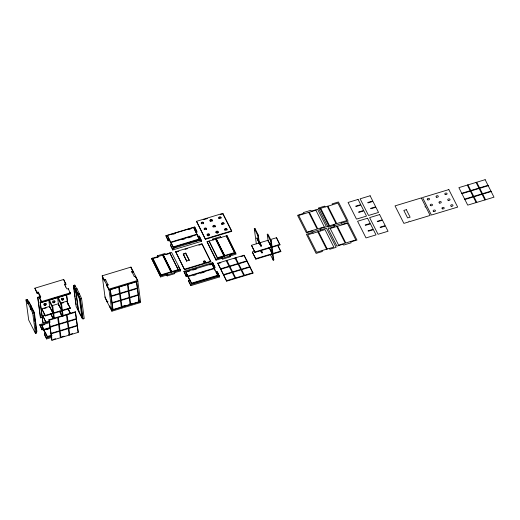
<?xml version="1.0" encoding="UTF-8"?>
<svg xmlns="http://www.w3.org/2000/svg" width="520" height="520" viewBox="0 0 520 520"><rect width="100%" height="100%" fill="white"/><g stroke="black" fill="none" stroke-linecap="round" stroke-linejoin="round"><path stroke-width="0.78" d="M27.976 303.069L32.74 313.196L35.431 333.353L36.68 332.976L33.995 312.812L29.23 302.692L27.976 303.069L28.067 303.999L26 299.865L27.248 299.481L29.23 303.427M75.523 288.672L80.288 298.798L82.979 318.962L84.227 318.578L81.536 298.422L76.778 288.294L75.523 288.672L75.615 289.601L73.547 285.467L74.796 285.09L76.901 289.257L76.778 288.294M106.892 285.623L107.107 286.228M107.172 301.418L106.964 300.775M131.423 268.684L133.185 272.2L133.159 271.856M40.423 297.408L37.824 292.266M45.578 334.1L43.349 329.498L41.964 329.81L39.721 324.675L49.927 321.503M174.369 272.747L180.577 270.907L180.447 269.945L174.311 271.739L174.739 273.631L167.232 275.906L166.641 275.061L160.556 276.965L151.58 258.505L162.675 255.132L171.165 272.272L161.155 275.308L152.666 258.161L161.155 275.308M187.401 274.911L189.579 279.338L189.768 280.781L185.738 271.739L212.011 263.783L213.558 267.189L214.806 266.812L214.936 267.774L213.798 268.053M229.756 256.126L236.047 254.111L227.071 235.651L216.268 238.901L224.757 256.048L234.767 253.019L226.278 235.872L234.767 253.019M333.944 224.464L334.366 225.303L328.094 227.201L318.409 208.033L324.675 206.135L325.364 206.96L332.377 204.834L332.156 203.873L338.429 201.975L348.114 221.136L341.848 223.035L341.159 222.209L329.55 225.797L320.704 208.299L325.097 206.967M38.604 293.683L38.395 292.123L36.972 292.377L34.86 288.204L63.642 279.487L65.754 283.667L65.877 284.622L64.746 284.901M43.401 329.673L43.199 328.114L41.541 325.065L50.044 322.491M52.039 335.595L47.398 336.999L43.966 329.856L50.921 327.75M105.716 279.909L105.099 279.74M107.62 284.719L107.919 284.278M134.199 276.322L134.81 276.484M171.425 244.498L167.388 235.456L193.667 227.5L195.526 231.53L196.775 231.153L196.905 232.115L195.774 232.388M169.533 240.754L169.202 240.435L168.129 240.825L165.887 235.69L194.662 226.974L196.775 231.153M171.769 244.465L170.514 244.849L170.644 245.804L172.757 249.983L201.533 241.267L201.403 240.311L200.155 240.689L199.667 239.375L173.244 247.39L169.338 239.311M166.998 275.32L166.511 274.099L160.427 276.01L151.58 258.505M195.462 231.049L197.1 234.644M170.827 242.6L197.249 234.585L199.524 239.441M187.564 276.413L187.233 276.094L186.154 276.484L183.917 271.349L212.693 262.632L214.806 266.812M188.013 276.594L214.435 268.574L217.802 275.243L217.867 275.724L191.594 283.68L189.579 279.338M213.493 266.708L214.5 269.055L214.435 268.574M235.917 253.149L229.775 254.943L230.211 256.834L222.703 259.11L222.066 257.303L215.897 259.214L207.051 241.716L215.644 239.089L224.133 256.236L217.561 258.226L209.072 241.078L217.561 258.226M222.436 258.583L222.02 258.284L216.028 260.169L207.051 241.716M320.58 230.912L320.158 230.081L326.43 228.183L336.122 247.351L329.849 249.249L329.167 248.417L322.147 250.542L322.374 251.511L316.101 253.409L306.41 234.247L312.683 232.349L313.365 233.175L324.974 229.587L333.821 247.084L329.427 248.417M30.576 308.692L31.837 308.295M78.124 294.294L79.385 293.897M108.147 285.207L105.547 279.584L104.299 279.962L104.435 280.943L102.323 276.757M135.688 276.855L135.817 277.433M34.86 288.204L37.102 293.339L38.266 292.942L38.415 293.436M39.721 324.675L41.834 328.848L43.089 328.471L43.095 328.016M45.604 333.45L44.356 333.827L44.48 334.789L46.592 338.962L51.896 337.356M108.03 284.635L106.828 284.96L106.958 285.922L109.064 290.095L137.845 281.385L135.889 277.511M165.887 235.69L167.999 239.863L169.247 239.486L169.182 239.005M165.802 254.202L165.21 254.267L164.924 253.507L157.417 255.781L157.814 257.27L157.417 255.781M166.225 274.255L166.355 275.21M221.273 237.406L220.681 237.478L220.389 236.711L212.881 238.986L213.109 239.954L212.881 238.986M183.917 271.349L186.03 275.522L187.278 275.145L187.213 274.664M189.794 280.124L188.546 280.507L188.675 281.463L190.788 285.642L219.564 276.926L217.321 271.791L216.158 272.181L216.008 271.687M196.521 221.325L222.794 213.369L231.647 230.867L231.706 231.348L205.433 239.304L196.521 221.325L205.433 239.304M203.541 219.7L207.402 218.53M220.545 214.552L222.859 213.85L231.706 231.348M172.861 234.299L175.181 233.597M188.318 229.619L190.639 228.917M170.761 242.125L197.035 234.169M182.624 239.506L184.944 238.803M188.039 237.868L191.9 236.697M201.403 240.311L199.297 236.132L198.127 236.522L197.977 236.028M171.704 243.984L173.18 246.916L199.459 238.959M170.514 244.849L172.627 249.022L173.881 248.644L173.394 247.332L173.459 247.812L175.773 247.111M188.916 243.133L191.23 242.431M194.324 241.494L199.732 239.857L199.667 239.375M173.817 248.164L200.089 240.208M205.368 238.823L231.647 230.867M38.383 292.305L40.762 296.797L39.494 297.356L39.617 298.317L41.73 302.49L70.512 293.781L68.27 288.646L66.885 288.951L64.48 284.226L65.754 283.667M178.36 270.094L169.871 252.954L178.36 270.094L171.789 272.084L163.299 254.943L171.6 252.447L180.447 269.945M152.731 258.642L158.119 257.01M166.283 254.534L168.474 253.87M175.656 251.719L201.929 243.763L210.841 261.742L205.836 263.257L204.932 261.111A0.663 0.455 -7.6 0 0 204.094 260.884A0.663 0.455 -7.6 0 0 203.678 261.489L204.588 263.633L184.567 269.698L175.656 251.719L184.567 269.698M176.494 251.966L178.808 251.264M184.99 249.392L187.311 248.69M198.9 245.18L201.221 244.478M318.825 208.864L320.079 208.488L328.926 225.986L327.678 226.363M332.579 204.705L337.909 203.093L346.756 220.591L341.425 222.203M256.315 243.802L254.286 228.599L254.911 228.41L258.284 235.072L259.084 241.078L258.453 241.267L256.769 237.933L258.518 241.742L258.726 243.302M102.2 275.802L130.975 267.092L137.716 280.423L140.66 302.49L111.878 311.207L105.138 297.875L102.2 275.802L108.94 289.133L111.878 311.207M42.12 317.395L40.586 317.863L40.371 317.447L37.681 297.284L40.001 296.582M37.681 297.284L37.895 297.7L40.209 296.998M186.764 260.845L189.267 260.091L185.725 253.091L183.222 253.844L186.823 261.326L183.287 254.326L185.79 253.572L189.326 260.565M73.619 287.385L74.243 287.196L76.453 291.57L75.829 291.759L73.619 287.385L76.18 306.586L78.39 310.96L79.014 310.772M131.905 272.233L131.827 271.628L133.088 271.264M254.286 228.599L257.654 235.268L258.284 235.072M39.494 297.356L41.6 301.535L70.382 292.819M46.098 321.718L43.004 322.654L42.796 322.238L40.105 302.075L41.652 301.606M30.16 305.591L30.784 305.396L30.998 307.002M40.105 302.075L40.313 302.497L44.181 301.327M48.815 299.923L55.77 297.817M57.317 297.349L61.178 296.179M64.272 295.243L66.593 294.541L67.938 304.616M43.505 301.736L69.004 294.014M30.368 306.007L30.998 305.812L34.365 312.481L36.927 331.682L36.303 331.87L35.659 327.074M76.037 292.175L76.668 291.986L80.034 298.656L82.596 317.856L81.972 318.045L78.598 311.376L76.037 292.175L79.41 298.844L81.972 318.045M268.216 241.482L267.254 234.28L267.885 234.091L271.252 240.754L272.051 246.753M30.505 308.067L31.759 307.69M78.052 293.67L79.306 293.293M30.635 309.03L31.883 308.653M78.182 294.632L79.43 294.255M30.79 309.335L32.038 308.958M78.338 294.938L79.586 294.561M258.518 241.742L259.149 241.553L259.461 243.893M60.431 303.147L66.833 301.21L70.265 308.353L45.24 315.933L41.808 308.783L49.627 306.417L52.995 313.086L52.195 307.079L48.828 300.417L49.784 307.619M51.727 305.78L58.383 303.764L61.757 310.433L60.957 304.428L57.584 297.765L58.65 305.767M270.108 239.661L276.503 237.725L279.936 244.868L254.911 252.447L251.478 245.297L259.298 242.931L260.981 246.266L261.612 246.077L259.922 242.743L268.06 240.279L271.427 246.948L270.627 240.942L267.254 234.28M44.005 308.62L46.137 307.97M61.204 303.407L63.343 302.764M108.94 289.133L137.716 280.423M34.365 312.481L33.742 312.669L31.382 308.002M52.195 307.079L52.819 306.891L53.618 312.891L52.611 310.895M60.957 304.428L61.581 304.239L62.38 310.239M79.41 298.844L80.034 298.656M117.117 287.404L110.208 289.497L111.969 302.699L120.413 300.144L119.581 293.904L111.137 296.459M120.016 286.526L136.481 281.541L139.172 301.704L112.898 309.66L112.684 309.244M270.627 240.942L271.252 240.754M32.74 313.196L33.995 312.812M80.288 298.798L81.536 298.422M161.09 274.827L171.1 271.798M163.299 254.943L171.73 271.603L178.295 269.614M217.497 257.745L224.068 255.756M216.268 238.901L224.692 255.567L234.702 252.538M184.503 269.217L204.522 263.153L204.588 263.633M204.932 261.111L205.77 262.776L210.775 261.261M51.935 309.562L51.311 309.751L51.376 310.232L52.721 312.897M270.368 243.425L269.744 243.614L269.834 244.147M269.769 243.666L270.394 243.477M166.842 274.417L167.108 274.944L174.616 272.675M222.306 257.621L222.573 258.147L230.081 255.879M313.105 233.181L307.769 234.793L316.615 252.291L321.952 250.679M42.705 315.503L46.137 322.654L42.764 315.985L42.705 315.503L44.837 314.86M277.739 245.108L280.833 251.589L255.808 259.168L252.441 252.499L252.375 252.018L254.508 251.375M187.343 271.752L189.664 271.05M192.758 270.114L196.619 268.944M209.755 264.966L212.076 264.264L213.558 267.189M41.808 308.783L45.175 315.452L70.2 307.873M217.763 263.185L244.036 255.229L252.883 272.727L252.947 273.208L226.675 281.164L217.763 263.185L226.675 281.164M251.478 245.297L254.852 251.966L279.87 244.387M111.072 295.978L119.516 293.423L118.651 286.942L119.275 286.754L120.146 293.235L128.278 290.771L127.413 284.291M137.345 288.022L128.901 290.583L128.037 284.102M218.602 263.432L220.916 262.73M234.058 258.752L236.373 258.05M241.014 256.646L243.328 255.944M137.41 288.502L128.966 291.064L129.798 297.303L138.242 294.743M270.615 250.283L271.239 250.094M271.291 250.198L270.667 250.386L270.731 250.868M187.947 276.114L214.221 268.158M461.721 193.264L470.165 190.71L467.324 185.081M487.994 185.308L479.55 187.869L476.71 182.24M461.929 193.681L470.379 191.126L473.115 196.541L464.672 199.095M488.209 185.725L479.759 188.286L482.501 193.7L490.945 191.145M193.629 275.373L195.949 274.671M200.59 273.267L204.451 272.096M108.043 301.808L107.25 302.048L105.008 296.913M49.036 319.735L75.309 311.779L75.523 312.202L78.208 332.358L51.935 340.314L49.036 319.735L51.935 340.314M49.244 320.158L75.523 312.202M78.598 311.376L79.228 311.188M220.603 268.808L229.053 266.253L226.207 260.624M246.883 260.851L238.44 263.406L235.593 257.784M46.072 322.173L49.861 321.022M220.818 269.224L229.261 266.669L232.005 272.084L223.555 274.638M247.091 261.267L238.647 263.829L241.384 269.243L249.834 266.682M252.375 252.018L255.743 258.687L280.767 251.108M138.307 295.224L129.863 297.778L130.728 304.258M42.38 325.312L44.7 324.61M464.88 199.518L473.324 196.957L476.171 202.579M491.153 191.561L482.709 194.116L485.557 199.739M189.735 279.643L191.529 283.199L217.802 275.243M50.109 326.632L58.559 324.077L57.688 317.596M76.388 318.682L67.938 321.236L67.073 314.756M50.173 327.113L58.617 324.558L59.449 330.798L51.005 333.353M76.447 319.156L68.003 321.718L68.835 327.958L77.279 325.397M188.546 280.507L190.658 284.681L219.433 275.971M43.18 328.296L43.758 329.44L49.94 327.567M223.769 275.054L232.213 272.5L235.053 278.122M250.042 267.098L241.599 269.659L244.439 275.281M138.274 300.995L138.899 300.807L138.964 301.288M270.491 254.813L273.189 260.143L273.812 259.954L273.013 253.955M43.758 329.44L43.816 329.921L50.005 328.048M121.186 306.67L125.053 305.5M129.688 304.096L132.008 303.394M47.118 329.401L49.439 328.699M140.53 301.535L111.748 310.245L109.642 306.072L109.694 306.436M51.07 333.834L59.514 331.279L60.379 337.76M77.344 325.877L68.9 328.439L69.764 334.919M226.609 280.683L252.883 272.727M45.539 332.969L47.34 336.518L51.2 335.348M44.356 333.827L46.462 338.007L51.766 336.401M53.268 339.43L55.588 338.728M61.77 336.856L64.09 336.154M68.725 334.75L72.592 333.58M157.378 256.757L157.684 256.308M132.294 271.505L131.989 271.954M166.686 274.111L166.81 275.074M476.079 182.429L478.926 188.058L470.795 190.522L467.948 184.893M484.926 199.927L482.085 194.305L473.954 196.768L476.794 202.391M327.899 206.122L336.746 223.619M327.275 206.31L336.122 223.808M318.409 231.576L327.256 249.073M317.779 231.764L326.625 249.262M279.936 244.868L276.503 237.725M277.803 245.589L280.833 251.589M268.119 240.76L271.154 246.76M269.295 247.676L272.324 253.663L271.492 247.422M269.016 247.481L270.387 250.185M270.68 250.757L272.044 253.468M273.143 258.622L273.812 259.954M258.472 240.221L259.149 241.553M261.339 245.889L259.922 242.743M260.709 246.077L259.298 242.931M261.157 250.127L262.509 252.798L261.878 252.987L260.533 250.315M261.222 250.608L262.236 252.609M260.936 251.466L261.606 252.798M252.947 273.208L244.036 255.229M227.552 237.308L234.982 252.011M234.969 257.972L237.809 263.601L229.678 266.058L226.837 260.436M243.815 275.47L240.968 269.847L232.837 272.311L235.683 277.933M224.133 256.236L215.644 239.089M196.905 232.115L194.662 226.974M201.533 241.267L199.297 236.132M214.936 267.774L212.693 262.632M219.564 276.926L217.321 271.791M210.841 261.742L201.929 243.763M195.526 231.53L193.667 227.5M198.042 236.509L199.225 238.849M216.073 272.168L217.867 275.724M213.837 268.457L214.786 270.329M203.678 261.489L204.522 263.153M169.247 239.486L167.388 235.456M173.459 247.812L173.881 248.644M187.278 275.145L185.738 271.739M178.1 266.006L180.577 270.907M174.473 273.104L174.739 273.631M171.165 272.272L162.675 255.132M131.827 271.628L134.355 276.627L135.603 276.244L135.733 277.206M138.626 300.625L139.276 301.912L136.584 281.749M65.877 284.622L63.642 279.487M69.803 292.389L70.512 293.781M81.926 316.517L82.596 317.856M81.023 315.101L82.979 318.962M78.468 310.752L80.996 315.75L80.918 315.146M65.572 286.871L65.358 286.449L65.422 286.93M70.265 308.353L66.833 301.21M68.061 308.594L70.421 313.261M67.789 308.406L70.148 313.072M78.208 332.358L75.309 311.779M58.208 297.577L61.581 304.239M58.448 304.245L61.484 310.245M59.625 311.161L62.309 316.472M59.69 311.642L61.691 315.601M49.452 300.228L52.819 306.891M49.693 306.897L51.038 309.562M50.863 313.8L53.209 318.448M50.59 313.619L52.93 318.253M43.089 328.471L41.541 325.065M43.816 329.921L44.031 330.337L43.966 329.856M30.784 305.396L28.574 301.022L27.95 301.217L29.211 303.713M36.029 331.689L36.68 332.976M35.431 333.353L28.691 320.021L26 299.865M104.273 280.611L104.429 280.917L104.377 280.566M109.798 306.384L109.642 306.079L109.772 307.041M29.335 303.381L29.23 302.692M272.116 247.234L272.948 253.474M272.389 254.144L273.189 260.143M257.654 235.268L258.453 241.267M254.911 228.41L255.125 230.009M254.852 251.966L254.911 252.447M255.743 258.687L255.808 259.168M230.119 254.904L230.25 255.866M229.814 255.353L229.944 256.308M227.071 235.651L227.194 236.613M229.658 255.047L229.788 256.002M222.794 213.369L222.859 213.85M224.692 255.567L224.757 256.048M220.389 236.711L220.519 237.672M222.573 258.147L222.703 259.11M222.15 257.315L222.281 258.278M221.696 257.459L221.819 258.414M215.897 259.214L216.028 260.169M214.013 267.053L214.143 268.008M212.011 263.783L212.076 264.264M205.77 262.776L205.836 263.257M197.821 235.722L198.016 237.166M195.982 231.394L196.112 232.349M191.529 283.199L191.594 283.68M190.658 284.681L190.788 285.642M185.725 253.091L185.79 253.572M186.817 275.288L186.947 276.244M186.03 275.522L186.154 276.484M173.18 246.916L173.244 247.39M172.627 249.022L172.757 249.983M174.655 271.7L174.779 272.662M174.194 271.837L174.317 272.798M168.792 239.629L168.916 240.584M167.999 239.863L168.129 240.825M171.73 271.603L171.789 272.084M167.108 274.944L167.232 275.906M160.427 276.01L160.556 276.965M133.075 271.245L133.218 272.226M130.975 267.092L131.105 268.053M130.104 304.447L129.24 297.967L121.102 300.43L121.966 306.911M121.342 307.099L120.478 300.619L112.034 303.18L112.898 309.66M110.312 289.705L113.002 309.868M76.668 291.986L76.876 293.586M75.829 291.759L78.39 310.96M74.796 285.09L75.004 286.637M73.547 285.467L74.061 289.341M74.269 290.894L74.581 293.221M74.789 294.769L75.101 297.096M75.302 298.649L75.615 300.976M75.823 302.523L76.135 304.85M68.27 288.646L68.4 289.601M68.452 308.497L68.764 310.824M66.482 294.899L67.62 303.427M68.348 308.854L68.555 310.408M64.961 283.907L65.091 284.863M66.45 314.945L67.314 321.425L59.182 323.889L58.318 317.408M69.141 335.107L68.276 328.627L60.145 331.091L61.009 337.571M62.445 310.719L63.174 316.18M61.822 310.908L62.445 315.588M60.066 307.099L60.157 307.632M60.938 313.768L61.055 314.353M53.684 313.372L54.411 318.832M53.059 313.56L53.684 318.24M52.182 316.42L52.273 316.953M44.505 303.349L44.798 305.546M45.175 315.452L45.24 315.933M47.34 336.518L47.398 336.999M41.6 301.535L41.73 302.49M46.462 338.007L46.592 338.962M40.313 302.497L43.004 322.654M37.765 292.136L37.895 293.098M42.627 328.608L42.757 329.57M37.895 297.7L40.586 317.863M36.972 292.377L37.102 293.339M41.834 328.848L41.964 329.81M34.06 315.068L34.379 317.473M34.593 319.072L34.912 321.471M35.126 323.07L35.451 325.468M30.998 305.812L31.206 307.418M27.248 299.481L27.456 301.034M63.42 298.188A1.163 0.826 -26.8 0 1 62.556 299.65A1.163 0.826 -26.8 0 1 61.399 298.786M61.698 298.337A1.163 0.826 -26.8 0 1 61.932 298.155M54.665 300.839A1.163 0.826 -26.8 0 1 54.204 302.114A1.163 0.826 -26.8 0 1 52.721 302.081M52.761 301.204A1.163 0.826 -26.8 0 1 53.177 300.807M45.903 303.492A1.163 0.826 -26.8 0 1 45.448 304.766A1.163 0.826 -26.8 0 1 43.959 304.733M43.882 304.089A1.163 0.826 -26.8 0 1 43.998 303.856M213.103 226.993A1.163 0.793 -7.6 0 1 214.233 225.778A1.163 0.793 -7.6 0 1 215.098 226.954M221.864 224.341A1.163 0.793 -7.6 0 1 221.767 224.153M221.754 223.944A1.163 0.793 -7.6 0 1 222.995 223.125A1.163 0.793 -7.6 0 1 224.055 223.899M218.186 232.596A1.163 0.793 -7.6 0 1 218.049 232.791M217.594 233.09A1.163 0.793 -7.6 0 1 216.717 233.188M215.963 232.635A1.163 0.793 -7.6 0 1 216.879 231.641A1.163 0.793 -7.6 0 1 218.231 232.18M219.083 218.673A1.163 0.793 -7.6 0 1 219.596 217.36A1.163 0.793 -7.6 0 1 221.111 218.069M207.955 235.839A1.163 0.793 -7.6 0 1 207.246 234.871A1.163 0.793 -7.6 0 1 208.722 234.28A1.163 0.793 -7.6 0 1 209.43 235.248M208.839 235.742A1.163 0.793 -7.6 0 1 208.553 235.827M227.006 229.736A1.163 0.793 -7.6 0 1 226.811 230.139M224.816 230.172A1.163 0.793 -7.6 0 1 225.492 229.028A1.163 0.793 -7.6 0 1 226.987 229.528M210.321 221.325A1.163 0.793 -7.6 0 1 210.444 220.194A1.163 0.793 -7.6 0 1 212.076 220.161A1.163 0.793 -7.6 0 1 211.952 221.292M204.347 229.645A1.163 0.793 -7.6 0 1 205.478 228.43A1.163 0.793 -7.6 0 1 206.343 229.606M203.593 223.373A1.163 0.793 -7.6 0 1 203.392 223.775M201.396 223.815A1.163 0.793 -7.6 0 1 202.078 222.664A1.163 0.793 -7.6 0 1 203.573 223.165M203.743 261.969A0.663 0.455 -7.6 0 1 204.159 261.365A0.663 0.455 -7.6 0 1 204.997 261.593M303.849 213.291L297.557 215.306L306.404 232.804L312.488 230.9L313.079 231.744L320.587 229.469L320.288 228.54L326.423 226.746L317.577 209.248L311.493 211.153L310.901 210.308L303.394 212.583L303.849 213.291M334.393 226.623L328.101 228.638L336.954 246.136L343.031 244.231L343.629 245.076L351.137 242.801L350.831 241.872L356.967 240.078L348.121 222.58L342.043 224.484L341.445 223.639L333.938 225.908L334.393 226.623M308.718 212.407L298.708 215.442L307.132 232.102L317.142 229.073L308.718 212.407M315.913 210.23L309.342 212.219L317.766 228.885L324.337 226.895L315.913 210.23M358.085 199.427L348.075 202.456L356.499 219.122L366.509 216.093L363.876 210.88L358.793 212.42L358.585 212.004L363.668 210.464L360.925 205.049L355.921 206.564L355.713 206.147L360.718 204.633L358.085 199.427M370.116 195.78L360.106 198.816L368.531 215.475L378.541 212.446L375.908 207.239L370.825 208.78L370.611 208.364L375.694 206.823L372.957 201.409L367.952 202.924L367.744 202.508L372.749 200.993L370.116 195.78M421.304 197.925L395.031 205.881L403.878 223.379L408.882 221.864A0.663 0.455 -7.6 0 1 409.299 221.26A0.663 0.455 -7.6 0 1 410.137 221.488L430.151 215.43L425.938 207.097A0.663 0.455 -7.6 0 1 425.106 206.869A0.663 0.455 -7.6 0 1 425.522 206.258L421.304 197.925M448.832 189.592L422.559 197.548L431.405 215.046L457.678 207.09L448.832 189.592M485.154 179.686L458.874 187.642L467.727 205.14L494 197.184L485.154 179.686M336.759 226.499L330.194 228.488L338.618 245.154L345.183 243.165L336.759 226.499M347.393 223.275L337.382 226.311L345.813 242.97L355.823 239.941L347.393 223.275M367.588 218.225L357.578 221.254L366.009 237.919L376.019 234.891L373.38 229.684L368.297 231.225L368.089 230.802L373.172 229.268L370.435 223.847L365.43 225.368L365.216 224.946L370.221 223.431L367.588 218.225M379.62 214.584L369.61 217.614L378.034 234.28L388.043 231.25L385.411 226.037L380.328 227.578L380.12 227.162L385.203 225.622L382.466 220.207L377.462 221.722L377.247 221.306L382.252 219.791L379.62 214.584M128.343 291.252L120.205 293.709L121.037 299.949L129.174 297.492L128.343 291.252M406.322 209.671L403.819 210.431L407.615 217.925L410.118 217.172L406.322 209.671M479.135 188.474L471.003 190.938L473.74 196.352L481.871 193.889L479.135 188.474M238.024 264.017L229.886 266.481L232.629 271.895L240.76 269.432L238.024 264.017M67.379 321.906L59.248 324.37L60.08 330.61L68.211 328.146L67.379 321.906M448.227 200.375A1.163 0.793 -7.6 0 0 450.028 199.647A1.163 0.793 -7.6 0 0 448.376 198.984A1.163 0.793 -7.6 0 0 448.227 200.375M445.276 194.539A1.163 0.793 -7.6 0 0 447.083 193.817A1.163 0.793 -7.6 0 0 445.425 193.154A1.163 0.793 -7.6 0 0 445.276 194.539M430.709 205.68A1.163 0.793 -7.6 0 0 432.51 204.952A1.163 0.793 -7.6 0 0 430.859 204.289A1.163 0.793 -7.6 0 0 430.709 205.68M439.465 203.028A1.163 0.793 -7.6 0 0 441.272 202.3A1.163 0.793 -7.6 0 0 439.621 201.636A1.163 0.793 -7.6 0 0 439.465 203.028M427.759 199.843A1.163 0.793 -7.6 0 0 429.566 199.121A1.163 0.793 -7.6 0 0 427.908 198.458A1.163 0.793 -7.6 0 0 427.759 199.843M436.521 197.191A1.163 0.793 -7.6 0 0 438.321 196.469A1.163 0.793 -7.6 0 0 436.67 195.806A1.163 0.793 -7.6 0 0 436.521 197.191M433.661 211.51A1.163 0.793 -7.6 0 0 435.461 210.782A1.163 0.793 -7.6 0 0 433.81 210.125A1.163 0.793 -7.6 0 0 433.661 211.51M442.416 208.858A1.163 0.793 -7.6 0 0 444.223 208.13A1.163 0.793 -7.6 0 0 442.566 207.474A1.163 0.793 -7.6 0 0 442.416 208.858M451.178 206.206A1.163 0.793 -7.6 0 0 452.978 205.478A1.163 0.793 -7.6 0 0 451.328 204.822A1.163 0.793 -7.6 0 0 451.178 206.206M53.58 302.776A1.163 0.826 -26.8 0 0 54.977 301.444A1.163 0.826 -26.8 0 0 53.151 301.405A1.163 0.826 -26.8 0 0 53.58 302.776M62.335 300.125A1.163 0.826 -26.8 0 0 63.733 298.792A1.163 0.826 -26.8 0 0 61.913 298.753A1.163 0.826 -26.8 0 0 62.335 300.125M44.818 305.428A1.163 0.826 -26.8 0 0 46.215 304.096A1.163 0.826 -26.8 0 0 44.395 304.057A1.163 0.826 -26.8 0 0 44.818 305.428M225.141 229.983A1.163 0.793 -7.6 0 0 226.941 229.255A1.163 0.793 -7.6 0 0 225.29 228.592A1.163 0.793 -7.6 0 0 225.141 229.983M222.19 224.146A1.163 0.793 -7.6 0 0 223.99 223.425A1.163 0.793 -7.6 0 0 222.339 222.761A1.163 0.793 -7.6 0 0 222.19 224.146M216.379 232.635A1.163 0.793 -7.6 0 0 218.186 231.907A1.163 0.793 -7.6 0 0 216.535 231.244A1.163 0.793 -7.6 0 0 216.379 232.635M213.434 226.798A1.163 0.793 -7.6 0 0 215.234 226.077A1.163 0.793 -7.6 0 0 213.583 225.414A1.163 0.793 -7.6 0 0 213.434 226.798M204.672 229.45A1.163 0.793 -7.6 0 0 206.479 228.728A1.163 0.793 -7.6 0 0 204.822 228.066A1.163 0.793 -7.6 0 0 204.672 229.45M210.483 220.968A1.163 0.793 -7.6 0 0 212.284 220.239A1.163 0.793 -7.6 0 0 210.633 219.577A1.163 0.793 -7.6 0 0 210.483 220.968M219.239 218.316A1.163 0.793 -7.6 0 0 221.046 217.588A1.163 0.793 -7.6 0 0 219.394 216.925A1.163 0.793 -7.6 0 0 219.239 218.316M207.623 235.287A1.163 0.793 -7.6 0 0 209.424 234.559A1.163 0.793 -7.6 0 0 207.772 233.896A1.163 0.793 -7.6 0 0 207.623 235.287M201.721 223.619A1.163 0.793 -7.6 0 0 203.528 222.892A1.163 0.793 -7.6 0 0 201.877 222.228A1.163 0.793 -7.6 0 0 201.721 223.619"/></g></svg>
